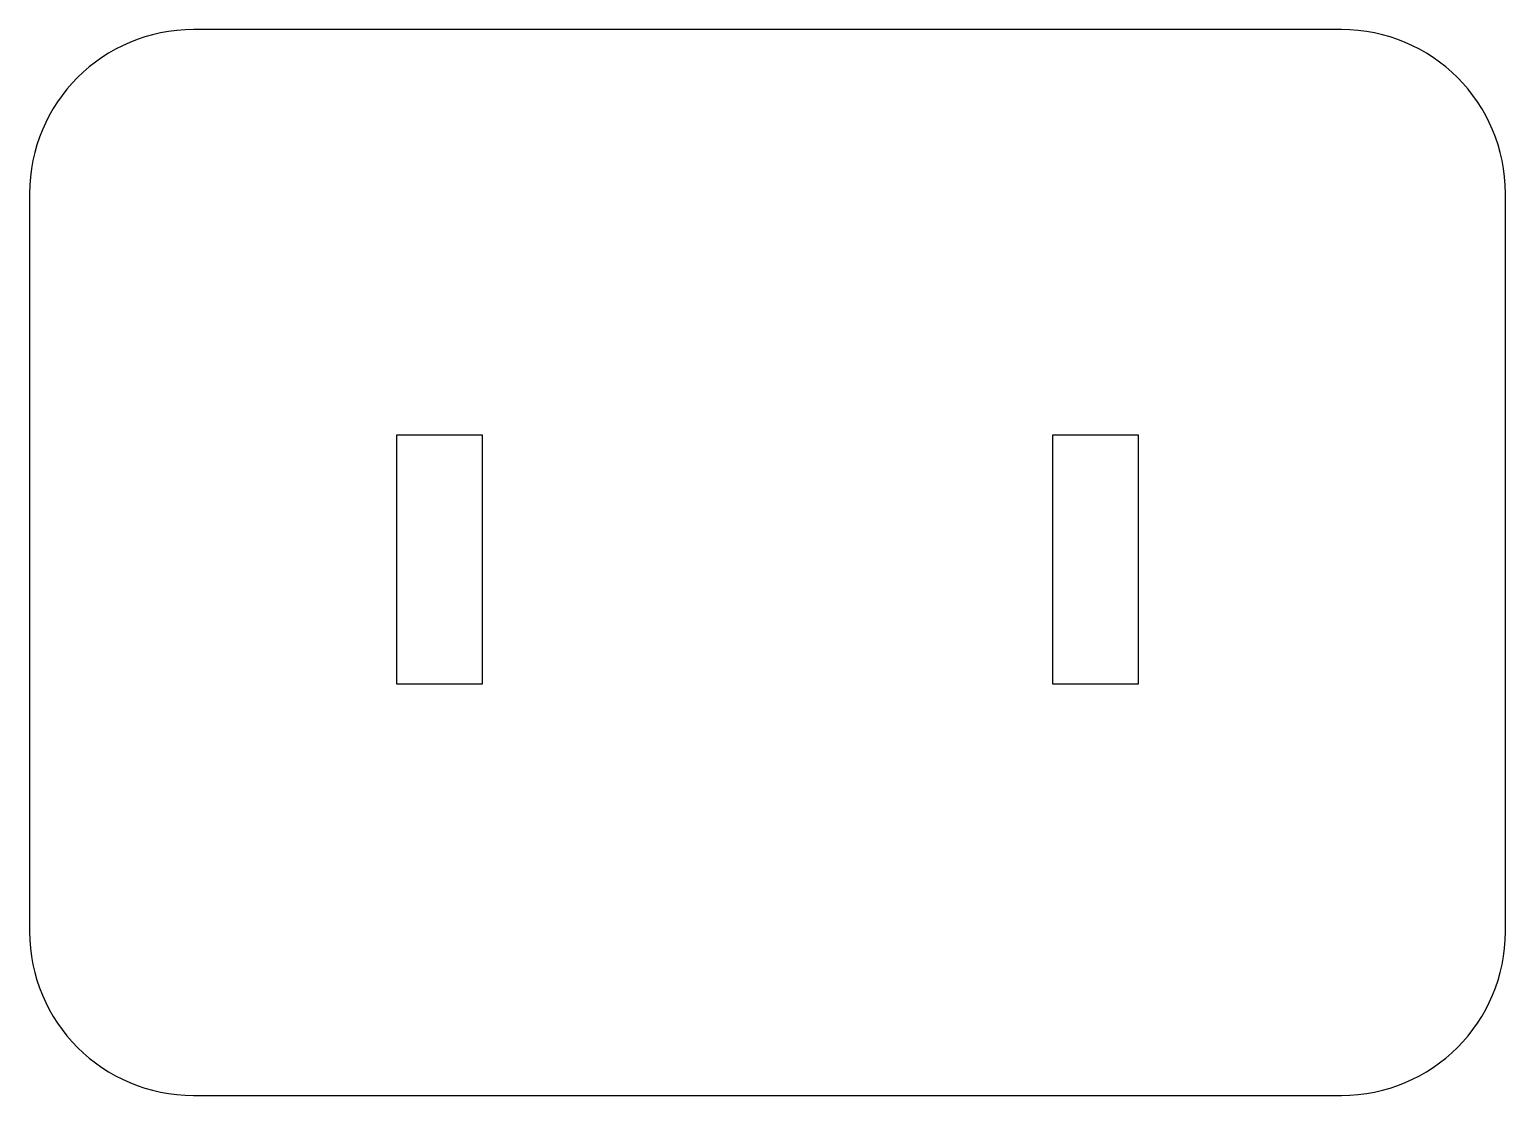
# Model space of a CAD drawing. Header units: millimetres. Extents: x 0 to 90, y 0 to 65.
import ezdxf

# ---------------------------------------------------------------- set-up
doc = ezdxf.new("R2010")
doc.units = ezdxf.units.MM

msp = doc.modelspace()

# ---------------------------------------------------------------- linework, layer by layer
at = {"color": 7, "linetype": 'Continuous', "lineweight": 25}
for p, q in [((80, 65), (10, 65)), ((0, 55), (0, 10)), ((90, 10), (90, 55)), ((22.4, 25.075), (22.4, 40.275)), ((22.4, 40.275), (27.6, 40.275)), ((27.6, 40.275), (27.6, 25.075)), ((62.4, 25.075), (62.4, 40.275)), ((62.4, 40.275), (67.6, 40.275)), ((67.6, 40.275), (67.6, 25.075)), ((27.6, 25.075), (22.4, 25.075)), ((67.6, 25.075), (62.4, 25.075)), ((10, 0), (80, 0))]:
    msp.add_line(p, q, dxfattribs=at)
for centre, start, end in [((10, 55), 90, 180), ((80, 55), 0, 90), ((10, 10), 180, 270), ((80, 10), 270, 0)]:
    msp.add_arc(centre, 10, start, end, dxfattribs=at)

doc.saveas('drawing.dxf')
